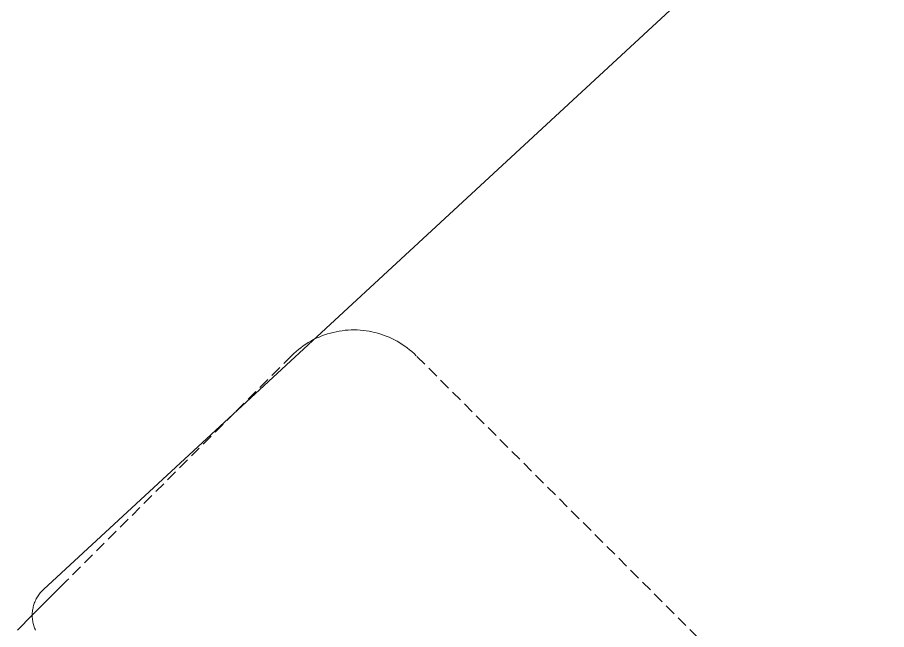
# Model space of a CAD drawing. Header units: millimetres. Extents: x -111 to 4919, y -143 to 3304.
# Drawn here: x 129.2 to 227.8, y 1655.2 to 1724.6 of the extents above; entities that cross this region are included whole.
import ezdxf

# ---------------------------------------------------------------- set-up
doc = ezdxf.new("R2010")
doc.units = ezdxf.units.MM
doc.linetypes.add('HIDDEN', pattern=[1.905, 1.27, -0.635])
doc.layers.add('ZANO_R', color=7, linetype='Continuous', lineweight=0)
doc.layers.add('ZANO_R_przerywana', color=7, linetype='HIDDEN', lineweight=0)

msp = doc.modelspace()

# ---------------------------------------------------------------- linework, layer by layer
at = {"layer": 'ZANO_R'}
for p, q in [((215.059, 1736.402), (132.126, 1659.74)), ((134.813, 1660.785), (130.841, 1656.813)), ((131.434, 1658.898), (131.508, 1659.013)), ((131.508, 1659.013), (131.585, 1659.126)), ((131.585, 1659.126), (131.666, 1659.236)), ((131.666, 1659.236), (131.751, 1659.343)), ((131.751, 1659.343), (131.84, 1659.447)), ((131.84, 1659.447), (131.932, 1659.548)), ((131.932, 1659.548), (132.027, 1659.645)), ((132.027, 1659.645), (132.126, 1659.74)), ((130.995, 1657.901), (131.035, 1658.032)), ((131.035, 1658.032), (131.079, 1658.161)), ((131.079, 1658.161), (131.128, 1658.289)), ((131.128, 1658.289), (131.18, 1658.415)), ((131.18, 1658.415), (131.238, 1658.539)), ((131.238, 1658.539), (131.299, 1658.661)), ((131.299, 1658.661), (131.365, 1658.781)), ((131.365, 1658.781), (131.434, 1658.898)), ((130.841, 1656.823), (130.844, 1656.96)), ((130.844, 1656.96), (130.852, 1657.096)), ((130.852, 1657.096), (130.864, 1657.232)), ((130.864, 1657.232), (130.881, 1657.367)), ((130.881, 1657.367), (130.903, 1657.502)), ((130.903, 1657.502), (130.929, 1657.636)), ((130.929, 1657.636), (130.96, 1657.769)), ((130.96, 1657.769), (130.995, 1657.901)), ((130.841, 1656.813), (129.156, 1655.129)), ((130.843, 1656.686), (130.841, 1656.823)), ((130.849, 1656.55), (130.843, 1656.686)), ((130.86, 1656.414), (130.849, 1656.55)), ((130.876, 1656.278), (130.86, 1656.414)), ((130.896, 1656.143), (130.876, 1656.278)), ((130.921, 1656.009), (130.896, 1656.143)), ((130.95, 1655.875), (130.921, 1656.009)), ((130.984, 1655.743), (130.95, 1655.875)), ((131.022, 1655.612), (130.984, 1655.743)), ((131.065, 1655.482), (131.022, 1655.612)), ((131.112, 1655.354), (131.065, 1655.482)), ((131.164, 1655.228), (131.112, 1655.354)), ((131.22, 1655.103), (131.164, 1655.228))]:
    msp.add_line(p, q, dxfattribs=at)
at = {"layer": 'ZANO_R_przerywana'}
for p, q in [((163.696, 1688.483), (164.015, 1688.601)), ((164.015, 1688.601), (164.339, 1688.709)), ((164.339, 1688.709), (164.665, 1688.806)), ((164.665, 1688.806), (164.995, 1688.891)), ((164.995, 1688.891), (165.328, 1688.966)), ((165.328, 1688.966), (165.662, 1689.028)), ((165.662, 1689.028), (165.999, 1689.08)), ((165.999, 1689.08), (166.338, 1689.12)), ((166.338, 1689.12), (166.677, 1689.148)), ((166.677, 1689.148), (167.017, 1689.165)), ((167.017, 1689.165), (167.358, 1689.17)), ((167.358, 1689.17), (167.699, 1689.164)), ((167.699, 1689.164), (168.039, 1689.146)), ((168.039, 1689.146), (168.378, 1689.116)), ((168.378, 1689.116), (168.716, 1689.075)), ((168.716, 1689.075), (169.053, 1689.022)), ((169.053, 1689.022), (169.388, 1688.958)), ((169.388, 1688.958), (169.72, 1688.883)), ((169.72, 1688.883), (170.049, 1688.796)), ((170.049, 1688.796), (170.376, 1688.698)), ((170.376, 1688.698), (170.698, 1688.589)), ((170.698, 1688.589), (171.017, 1688.47)), ((161.586, 1687.349), (161.872, 1687.543)), ((161.872, 1687.543), (162.163, 1687.726)), ((162.163, 1687.726), (162.461, 1687.899)), ((162.461, 1687.899), (162.765, 1688.062)), ((162.765, 1688.062), (163.071, 1688.213)), ((163.071, 1688.213), (163.381, 1688.353)), ((163.381, 1688.353), (163.696, 1688.483)), ((171.017, 1688.47), (171.332, 1688.339)), ((171.332, 1688.339), (171.642, 1688.198)), ((171.642, 1688.198), (171.947, 1688.046)), ((171.947, 1688.046), (172.246, 1687.884)), ((172.246, 1687.884), (172.54, 1687.712)), ((172.54, 1687.712), (172.828, 1687.529)), ((172.828, 1687.529), (173.11, 1687.338)), ((160.517, 1686.481), (160.773, 1686.712)), ((160.773, 1686.712), (161.037, 1686.933)), ((161.037, 1686.933), (161.308, 1687.146)), ((161.308, 1687.146), (161.586, 1687.349)), ((173.11, 1687.338), (173.385, 1687.136)), ((173.385, 1687.136), (173.653, 1686.926)), ((173.653, 1686.926), (173.913, 1686.706)), ((173.913, 1686.706), (174.166, 1686.478)), ((160.269, 1686.241), (153.837, 1679.809)), ((160.269, 1686.241), (160.517, 1686.481)), ((174.166, 1686.478), (174.411, 1686.241)), ((478.467, 1382.185), (174.411, 1686.241)), ((153.837, 1679.809), (134.813, 1660.785))]:
    msp.add_line(p, q, dxfattribs=at)

doc.saveas('drawing.dxf')
